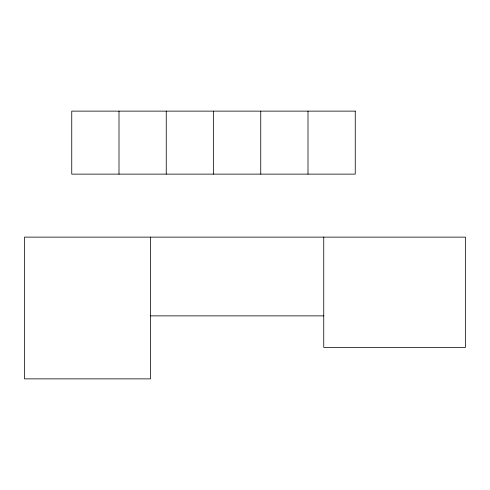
<?xml version="1.0" encoding="UTF-8"?>
<svg xmlns="http://www.w3.org/2000/svg" width="490" height="490" viewBox="0 0 490 490"><rect width="100%" height="100%" fill="white"/><g stroke="black" fill="none" stroke-linecap="round" stroke-linejoin="round"><path stroke-width="0.73" d="M150.497 315.872L323.749 315.872M323.749 237.123L323.749 347.373L465.5 347.373L465.5 237.123L24.5 237.123L24.5 378.874L150.497 378.874L150.497 237.123M308.002 111.126L308.002 174.128M260.747 111.126L260.747 174.128M213.499 111.126L213.499 174.128M166.251 111.126L166.251 174.128M119.003 111.126L119.003 174.128M355.25 111.126L71.748 111.126L71.748 174.128L355.25 174.128L355.25 111.126"/></g></svg>
